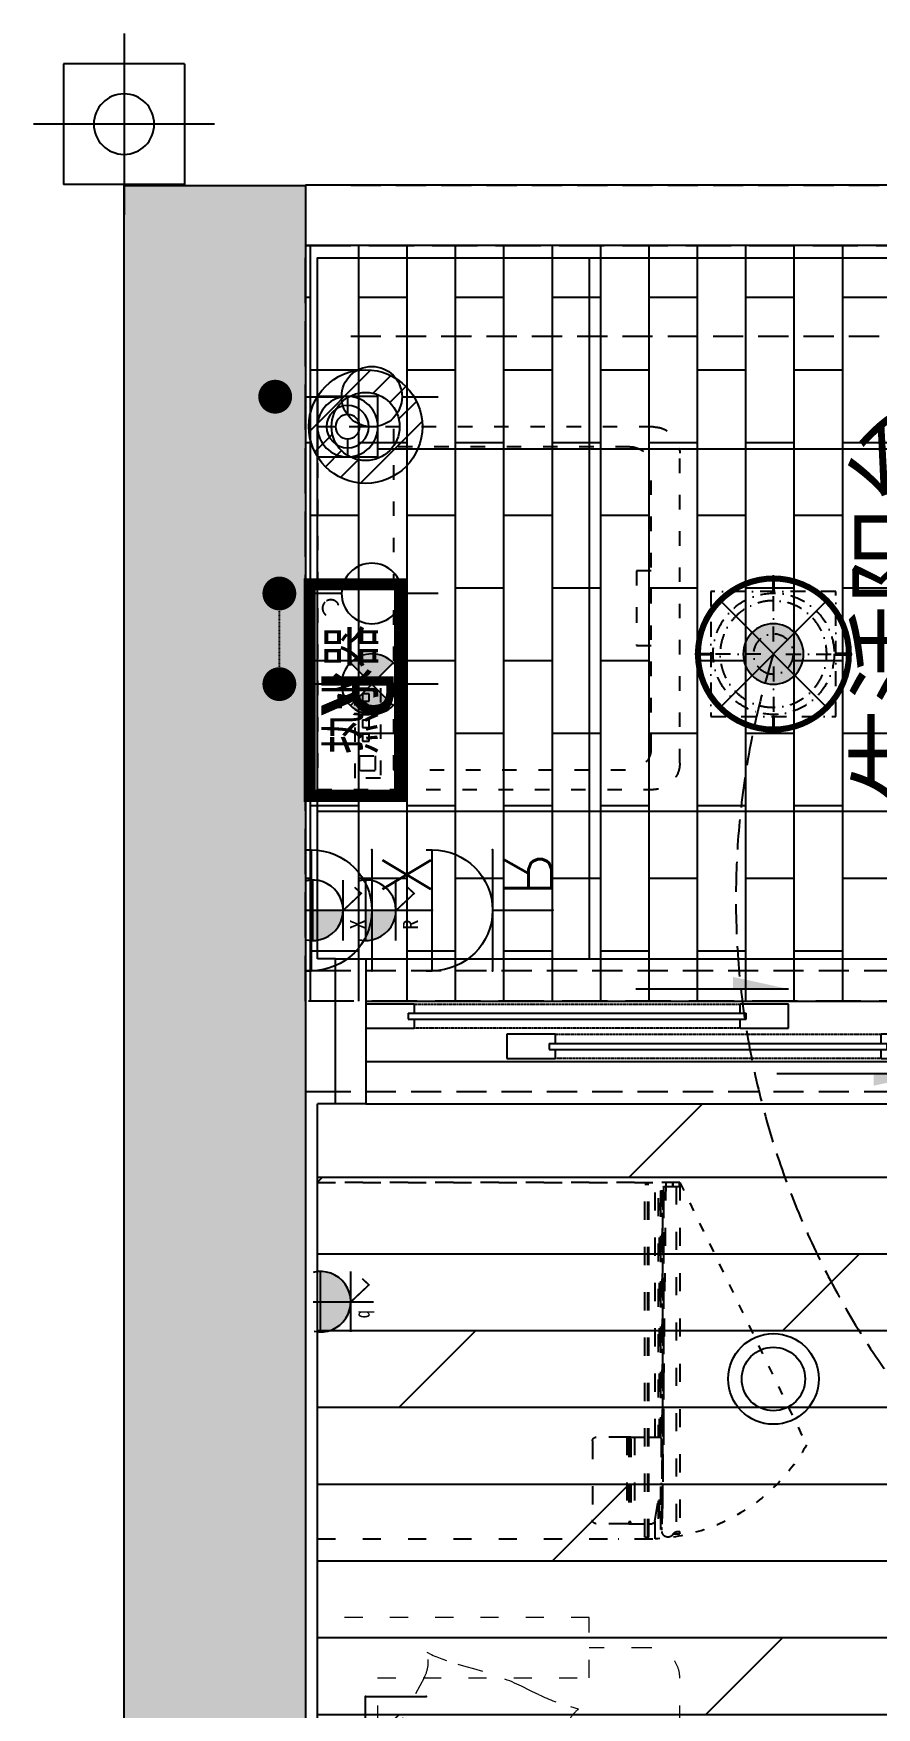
# Model space of a CAD drawing. Header units: millimetres. Extents: x -94739 to 67223, y -48947 to 34737.
# Drawn here: x -54954 to -53558, y -37043 to -34273 of the extents above; entities that cross this region are included whole.
import ezdxf
from ezdxf.enums import TextEntityAlignment as Align

# ---------------------------------------------------------------- set-up
doc = ezdxf.new("R2010")
doc.units = ezdxf.units.MM
for name, pattern in [('01-02深化底图图纸$0$DASH', [0.35, 0.25, -0.1]), ('ACAD_ISO03W100', [30, 12, -18]), ('CENTER', [2, 1.25, -0.25, 0.25, -0.25]), ('DASH', [0.35, 0.25, -0.1]), ('DASHDOT', [1, 0.5, -0.25, 0, -0.25]), ('HIDDEN2', [0.1875, 0.125, -0.0625])]:
    doc.linetypes.add(name, pattern=pattern)
doc.layers.add('00', color=50, linetype='Continuous', lineweight=30)
doc.layers.add('DS-楼梯', color=14, linetype='Continuous', lineweight=0)
for name, color, linetype in [('00-PD-给水管', 140, '直供给水管'), ('01-02深化底图图纸$0$热水器', 5, 'Continuous'), ('1.一次机电点位', 7, 'Continuous'), ('2.一次给排水', 7, 'Continuous'), ('BS-固定家具（不落地到顶）', 42, 'Continuous'), ('BS-墙', 160, 'Continuous'), ('BS-完成面', 12, 'Continuous'), ('BS-柱', 200, 'Continuous'), ('BS-梁', 12, 'Continuous'), ('BS-窗', 12, 'Continuous'), ('BS-门套', 60, 'Continuous'), ('D-地漏', 32, 'Continuous'), ('D-地漏图层', 8, 'Continuous'), ('DS-备用', 251, 'Continuous'), ('EM-开关', 4, 'Continuous'), ('EM-插座', 4, 'Continuous'), ('EM-电器', 4, 'Continuous'), ('EM-给排水', 7, 'Continuous'), ('EQUIP-插座', 190, 'Continuous'), ('EQUIP-照明', 190, 'Continuous'), ('EQUIP-通讯', 190, 'Continuous'), ('FC-通用', 32, 'Continuous'), ('FF-活动物品', 51, 'Continuous'), ('FF-灯具', 2, 'DASHDOT'), ('FF-门', 60, 'Continuous'), ('L-轮廓线', 41, 'Continuous'), ('S_WSUP_COOL_PIPE（给水管）', 140, '直供给水管'), ('S_WSUP_HOT_PIPE（热水供水管）', 20, '热水供水管'), ('SH-文字', 50, 'Continuous'), ('W-F废水立管', 11, 'Continuous'), ('W-地漏', 1, 'Continuous'), ('W-墙体图层', 182, 'Continuous'), ('梁虚', 4, 'DASH')]:
    doc.layers.add(name, color=color, linetype=linetype)
doc.layers.add('定位框', color=8, linetype='Continuous', plot=False)
doc.styles.add('01-02深化底图图纸$0$-宋体', font='')
doc.styles.add('_TEL_DIM', font='txt_g.shx', dxfattribs={"width": 0.8, "height": 3.5, "bigfont": 'hztxt_g.shx'})
doc.styles.add('hz', font='romans.shx', dxfattribs={"width": 0.8, "bigfont": 'hztxt1.shx'})
doc.styles.get("Standard").update_dxf_attribs({"font": ''})
doc.styles.add('SYC-S', font='', dxfattribs={"width": 0.8})
doc.styles.add('新宋体-SYC', font='')
doc.styles.get('01-02深化底图图纸$0$-宋体').set_extended_font_data('SimSun')
doc.styles.get('Standard').set_extended_font_data('SimSun')
doc.styles.get('SYC-S').set_extended_font_data('SimSun')
doc.styles.get('新宋体-SYC').set_extended_font_data('NSimSun')
doc.linetypes.add('热水供水管', pattern='A,1.95,-0.15,["R",hz,S=0.1,R=0,X=-0.08,Y=-0.05],-0.1', length=2.2)
doc.linetypes.add('直供给水管', pattern='A,1.95,-0.15,["J",hz,S=0.13,R=0,X=-0.08,Y=-0.06],-0.1', length=2.2)

# ---------------------------------------------------------------- blocks, each defined once
blk = doc.blocks.new('2~5cengzhurrrzi')
at = {"layer": 'BS-柱'}
blk.add_hatch(color=251, dxfattribs=at).paths.add_polyline_path([(359909.3, 160811), (359609.3, 160811), (357010, 160811), (357010, 160511), (359909.3, 160511)])
blk.add_lwpolyline([(359909.3, 160811), (359909.3, 160511), (357010, 160511), (357010, 160811)], close=True, dxfattribs=at)
blk = doc.blocks.new('20220225.14202827')
at = {"layer": '梁虚', "color": 1, "linetype": 'HIDDEN2', "ltscale": 400}
for p, q in [((33650.3, 13050.1), (33650.3, 15750.1)), ((33900.3, 13050.1), (33900.3, 15750.1))]:
    blk.add_line(p, q, dxfattribs=at)
for points in [[(32400.4, 12425.1), (32400.4, 15800.1)], [(32600.4, 12425.1), (32600.4, 15800.1)]]:
    blk.add_lwpolyline(points, dxfattribs=at)
blk = doc.blocks.new('海龙_08222921')
at = {"layer": 'DS-备用'}
h = blk.add_hatch(dxfattribs=at)
h.set_pattern_fill('AR-BRSTD', color=252, scale=100)
h.set_pattern_definition([(0, (-667644.96, -680053.89), (0, 80.138549), []), (90, (-667644.96, -680053.89), (-120.1928, 80.138549), [80.13855, -80.13854])])
h.paths.add_polyline_path([(-175, 137.7), (1075, 137.7), (1075, 1687.6), (-175, 1687.6)])
h = blk.add_hatch(dxfattribs=at)
h.set_pattern_fill('CROSS', color=256, scale=30, angle=90, style=0)
h.set_pattern_definition([(90, (-34864.68, 8365.14), (-190.5, 190.5), [95.25, -285.75]), (180, (-34817.06, 8412.77), (-190.5, -190.5), [95.25, -285.75])])
h.paths.add_polyline_path([(-375, 62.4), (-1075, 62.4), (-1075, -1687.6), (-624.9, -1687.4), (-625.2, -1212.4), (375, -1212.6), (374.9, -37.4), (-374.9, -37.4)])
h = blk.add_hatch(dxfattribs=at)
h.set_pattern_fill('AR-HBONE', color=256, scale=2.5, angle=180, style=0)
h.set_pattern_definition([(225, (-34864.68, 8365.14), (-4e-14, -359.2102), [762, -254]), (315, (-35044.29, 8185.54), (-8e-14, -359.2102), [762, -254])])
h.paths.add_polyline_path([(374.9, -1212.4), (374.9, -37.4), (975, -37.4), (975, -1687.4), (-625, -1687.4), (-625, -1212.4)])
at = {"layer": 'DS-备用', "color": 1, "linetype": 'DASH', "ltscale": 300}
for points in [[(-175, 1687.6), (1075, 1687.6), (1075, 137.6), (-175, 137.6)], [(-375, 62.4), (-1075, 62.4), (-1075, -1687.6), (-624.9, -1687.4), (-625.2, -1212.4), (375, -1212.6), (374.9, -37.4), (-374.9, -37.4)]]:
    blk.add_lwpolyline(points, close=True, dxfattribs=at)
blk.add_lwpolyline([(374.9, -1212.4), (374.9, -37.4), (975, -37.4), (975, -1687.4), (-625, -1687.4), (-625, -1212.4), (374.9, -1212.4)], dxfattribs=at)
blk = doc.blocks.new('防水防尘灯')
at = {"layer": 'EQUIP-照明', "ltscale": 0.05}
h = blk.add_hatch(color=112, dxfattribs=at)
h.dxf.hatch_style = 1
edge = h.paths.add_edge_path()
edge.add_arc((0, 0), 50, 0, 360)
at = {"layer": 'EQUIP-照明', "color": 112, "ltscale": 0.05}
for p, q in [((-88.4, 88.4), (88.4, -88.4)), ((88.4, 88.4), (-88.4, -88.4))]:
    blk.add_line(p, q, dxfattribs=at)
at = {"layer": 'EQUIP-照明', "color": 112, "ltscale": 0.05, "const_width": 10}
blk.add_lwpolyline([(-125, 0, 1), (125, 0, 1), (-125, 0, 0.911406)], format="xyb", dxfattribs=at)
at = {"layer": 'EQUIP-照明', "color": 112, "ltscale": 0.05}
for radius in [125, 50]:
    blk.add_circle((0, 0), radius, dxfattribs=at)
for p in [(0, 125), (-125, 0), (125, 0), (0, -125)]:
    blk.add_point(p, dxfattribs=at)
at = {"layer": 'EQUIP-照明', "color": 112, "ltscale": 0.05, "style": '_TEL_DIM', "flags": 1}
blk.add_attdef('A', text='', height=0.005, dxfattribs=at).set_placement((0, 0), align=Align.MIDDLE_CENTER)
blk = doc.blocks.new('$equip$00001802')
for p, q in [((-0.5, 0.499), (-0.5, 0.999)), ((0.5, 0.999), (0.5, 0.499)), ((0.5, 0.499), (-0.5, 0.499)), ((0, 0.5), (0, 0))]:
    blk.add_line(p, q)
for p in [(-0.5, 0.999), (0.5, 0.999), (-0.5, 0.499), (0.5, 0.499), (0, 0)]:
    blk.add_point(p)
at = {"color": 7, "style": '_TEL_DIM'}
blk.add_attdef('$TEXT$', text='', height=0.4, dxfattribs=at).set_placement((0, 0.999), align=Align.MIDDLE_CENTER)
at = {"color": 7, "style": '_TEL_DIM', "flags": 1}
blk.add_attdef('A', text='', height=0.00002, dxfattribs=at).set_placement((0, 0), align=Align.MIDDLE_CENTER)
blk = doc.blocks.new('$equip$00001765')
for p, q in [((0, 0.55), (0, 1.05)), ((0.5, 0.55), (-0.5, 0.55)), ((-0.5, 0.05), (0.5, 0.05)), ((-0.5, 0), (-0.5, 0.05)), ((0.5, 0), (0.5, 0.05))]:
    blk.add_line(p, q)
blk.add_arc((0, 0.05), 0.5, 0, 180)
for p in [(0, 1.05), (-0.5, 0.55), (0.5, 0.55), (0, 0.05)]:
    blk.add_point(p)
at = {"color": 7, "style": '_TEL_DIM'}
blk.add_attdef('$TEXT$', text='', height=0.4, dxfattribs=at).set_placement((0.295, 0.837), align=Align.MIDDLE_CENTER)
at = {"color": 7, "style": '_TEL_DIM', "flags": 1}
blk.add_attdef('A', text='', height=0.00002, dxfattribs=at).set_placement((0, 0), align=Align.MIDDLE_CENTER)
blk = doc.blocks.new('$equip$00001186')
at = {"color": 3}
for radius in [0.5, 0.35]:
    blk.add_circle((0, 0), radius, dxfattribs=at)
at = {"color": 3, "flags": 9}
blk.add_attdef('A', (0, 0), '', height=0.00002, dxfattribs=at)
blk = doc.blocks.new('海龙_08222659')
at = {"layer": '01-02深化底图图纸$0$热水器', "linetype": '01-02深化底图图纸$0$DASH', "ltscale": 2, "const_width": 20}
blk.add_lwpolyline([(2280.2, 1690.9), (2630.2, 1690.9), (2630.2, 1540.9), (2280.2, 1540.9)], close=True, dxfattribs=at)
at = {"layer": 'EQUIP-插座'}
ref = blk.add_blockref('$equip$00001765', (2090.8, 1697.8), dxfattribs=dict(at, xscale=-200, yscale=200, zscale=200, rotation=180))
ref.add_attrib('$TEXT$', 'X', dxfattribs={"layer": '0', "color": 7, "height": 80, "rotation": 180, "style": '_TEL_DIM', "text_generation_flag": 2}).set_placement((2149.8, 1530.3), align=Align.MIDDLE_CENTER)
ref = blk.add_blockref('$equip$00001765', (2090.8, 1497.8), dxfattribs=dict(at, xscale=-200, yscale=200, zscale=200, rotation=180))
ref.add_attrib('$TEXT$', 'R', dxfattribs={"layer": '0', "color": 7, "height": 80, "rotation": 180, "style": '_TEL_DIM', "text_generation_flag": 2}).set_placement((2149.8, 1330.3), align=Align.MIDDLE_CENTER)
at = {"layer": 'EQUIP-照明', "xscale": -1, "rotation": 180}
blk.add_blockref('防水防尘灯', (2514.8, 922.8), dxfattribs=at)
at = {"layer": 'EQUIP-照明', "ltscale": 0.05, "xscale": 150, "yscale": 150, "zscale": 150}
blk.add_blockref('$equip$00001186', (1315.3, 922.8), dxfattribs=at)
at = {"layer": 'EQUIP-通讯'}
ref = blk.add_blockref('$equip$00001802', (689.8, 1697.8), dxfattribs=dict(at, xscale=200, yscale=200, zscale=200, rotation=180))
ref.add_attrib('$TEXT$', 'TV', dxfattribs={"layer": '0', "color": 7, "height": 80, "rotation": 270, "style": '_TEL_DIM', "text_generation_flag": 2}).set_placement((689.8, 1498), align=Align.MIDDLE_CENTER)
at = {"layer": '01-02深化底图图纸$0$热水器', "linetype": '01-02深化底图图纸$0$DASH', "ltscale": 0.7, "style": '01-02深化底图图纸$0$-宋体'}
blk.add_text('R', height=120, rotation=180, dxfattribs=at).set_placement((2489.3, 1671.4))
blk = doc.blocks.new('A$C6cfc6835')
at = {"color": 5, "linetype": 'ByBlock'}
blk.add_blockref('海龙_08222659', (2184.4, -1997.8), dxfattribs=at)
blk = doc.blocks.new('A$C160D6017')
at = {"color": 253, "linetype": 'DASH', "ltscale": 0.1}
blk.add_line((0, 75), (0, -75), dxfattribs=at)
at = {"layer": 'S_WSUP_COOL_PIPE（给水管）', "ltscale": 0.5, "const_width": 28}
blk.add_lwpolyline([(-14, -75, 1), (14, -75, 1)], format="xyb", close=True, dxfattribs=at)
at = {"layer": 'S_WSUP_HOT_PIPE（热水供水管）', "ltscale": 0.5, "const_width": 28}
blk.add_lwpolyline([(-14, 75, 1), (14, 75, 1)], format="xyb", close=True, dxfattribs=at)
blk = doc.blocks.new('海龙_08221801')
at = {"layer": '00-PD-给水管', "ltscale": 0.5, "const_width": 28}
blk.add_lwpolyline([(2938.3, 1751.5, 1), (2938.3, 1723.5, 1)], format="xyb", close=True, dxfattribs=at)
at = {"layer": '00-PD-给水管', "xscale": -1, "rotation": 90}
blk.add_blockref('A$C160D6017', (2537.7, 1730.6), dxfattribs=at)
blk = doc.blocks.new('A$C95dd1331')
at = {"layer": '00', "color": 6, "ltscale": 0.5}
blk.add_blockref('海龙_08221801', (2186.7, -1987.5), dxfattribs=at)
blk = doc.blocks.new('立管100')
at = {"lineweight": 25}
blk.add_circle((0, 0), 50, dxfattribs=at)
at = {"layer": '定位框', "color": 252}
for p, q in [((0, -150), (0, 150)), ((-100, -100), (-100, 100)), ((-100, 100), (100, 100)), ((100, -100), (100, 100)), ((-150, 0), (150, 0)), ((-100, -100), (100, -100))]:
    blk.add_line(p, q, dxfattribs=at)
blk = doc.blocks.new('$TwtSys$00000543')
for p, q in [((-93.6, -8.5), (8.5, 93.6)), ((12.5, 55), (41.7, 84.2)), ((39.9, 39.9), (66.5, 66.5)), ((55, 12.5), (84.2, 41.7)), ((-8.5, -93.6), (93.6, 8.5)), ((-84.2, -41.7), (-55, -12.5)), ((-66.5, -66.5), (-39.9, -39.9)), ((-41.7, -84.2), (-12.5, -55))]:
    blk.add_line(p, q)
for radius in [94, 56.4]:
    blk.add_circle((0, 0), radius)
blk = doc.blocks.new('A$Cf5d18752')
at = {"layer": 'W-F废水立管', "xscale": -1}
blk.add_blockref('立管100', (5576, 0.3), dxfattribs=at)
at = {"layer": 'W-地漏', "rotation": 270}
blk.add_blockref('$TwtSys$00000543', (5075.6, -399.7), dxfattribs=at)
blk = doc.blocks.new('带开关防溅五孔插座')
at = {"linetype": 'ByBlock'}
blk.add_hatch(color=251, dxfattribs=at).paths.add_polyline_path([(50, 0), (-50, 0, -0.412679), (-0.3, 50), (0, 50), (0, 50, 0.414228), (-50, 0), (0, 0), (0, 50), (-0.3, 50, -0.41578)])
for p, q in [((0, -12.5), (0, 87.5)), ((50, 50), (-50, 50)), ((50, 0), (-50, 0))]:
    blk.add_line(p, q, dxfattribs=at)
at = {"linetype": 'ByBlock', "const_width": 2.86}
blk.add_lwpolyline([(0.3, 50), (-27.9, 80), (-38.2, 68.9)], dxfattribs=at)
at = {"linetype": 'ByBlock'}
blk.add_arc((0, 0), 50, 347.9685, 194.4805, dxfattribs=at)
at = {"color": 50, "style": 'SYC-S'}
blk.add_attdef('插座名称', text='', height=25, dxfattribs=at).set_placement((13.9, 75), align=Align.MIDDLE_LEFT)
blk = doc.blocks.new('1254DSGFASFDGFG')
at = {"ltscale": 50}
for points in [[(-1.1, 127.1), (1.1, 127.1), (1.1, 103.4), (-1.1, 103.4)], [(-127.2, 1), (-127.2, -1.2), (-103.5, -1.2), (-103.5, 1)], [(127.2, -1.2), (127.2, 1), (103.5, 1), (103.5, -1.2)], [(-1.1, -127.3), (1.1, -127.3), (1.1, -103.6), (-1.1, -103.6)]]:
    blk.add_hatch(color=8, dxfattribs=at).paths.add_polyline_path(points)
at = {"color": 1, "ltscale": 50}
for p, q in [((0, 20.6), (0, 130.2)), ((-20.7, -0.1), (-130.3, -0.1)), ((0, -20.8), (0, -130.4)), ((20.7, -0.1), (130.3, -0.1))]:
    blk.add_line(p, q, dxfattribs=at)
at = {"color": 8, "ltscale": 50}
for points in [[(-1.1, 127.1), (1.1, 127.1), (1.1, 103.4), (-1.1, 103.4)], [(-127.2, 1), (-127.2, -1.2), (-103.5, -1.2), (-103.5, 1)], [(127.2, -1.2), (127.2, 1), (103.5, 1), (103.5, -1.2)], [(-1.1, -127.3), (1.1, -127.3), (1.1, -103.6), (-1.1, -103.6)]]:
    blk.add_lwpolyline(points, close=True, dxfattribs=at)
at = {"color": 1, "ltscale": 50}
blk.add_lwpolyline([(-103.4, -103.4), (103.6, -103.4), (103.4, 103.4), (-103.6, 103.4)], close=True, dxfattribs=at)
at = {"ltscale": 50}
blk.add_circle((0.3, -0.5), 100.3, dxfattribs=at)
at = {"color": 8, "ltscale": 50, "extrusion": (0, 0, -1)}
blk.add_ellipse((0, -0.1), major_axis=(-24.9, 21.8), ratio=1, start_param=1.570721349524407, end_param=7.853906656703993, dxfattribs=at)
blk.add_ellipse((0, -0.1), major_axis=(-24.9, 21.8), ratio=1, start_param=1.570721349524407, end_param=7.853906656703993, dxfattribs=at)
at = {"ltscale": 50}
blk.add_open_spline([(71.7, 51.3), (73.7, 48.5), (75.6, 45.6), (80, 37.6), (82.3, 32.3), (85.8, 21.4), (87, 15.7), (88.3, 4.3), (88.4, -1.5), (87.5, -12.9), (86.5, -18.6), (83.3, -29.7), (81.2, -35), (76, -45.3), (72.9, -50.2), (65.8, -59.2), (61.8, -63.3), (53.1, -70.8), (48.3, -74.1), (38.3, -79.8), (33, -82.1), (22.1, -85.7), (16.5, -87), (5.1, -88.4), (-0.7, -88.5), (-12.1, -87.7), (-17.8, -86.7), (-28.9, -83.7), (-34.3, -81.6), (-44.6, -76.5), (-49.5, -73.4), (-58.6, -66.3), (-62.8, -62.4), (-70.3, -53.7), (-73.7, -49), (-79.4, -39), (-81.8, -33.8), (-85.4, -22.9), (-86.7, -17.3), (-88.2, -5.9), (-88.4, -0.1), (-87.7, 11.4), (-86.8, 17.1), (-83.8, 28.2), (-81.8, 33.6), (-76.7, 43.9), (-73.7, 48.8), (-66.7, 58), (-62.8, 62.2), (-54.2, 69.8), (-49.5, 73.2), (-39.6, 79), (-34.3, 81.4), (-23.5, 85.2), (-17.9, 86.5), (-6.5, 88.1), (-0.7, 88.3), (10.8, 87.7), (16.5, 86.8), (27.6, 83.9), (33, 82), (43.4, 77), (48.3, 74), (57.5, 67.1), (61.8, 63.2), (67.8, 56.5), (69.8, 53.9), (71.7, 51.3)], degree=3, knots=[1.571175, 1.571175, 1.571175, 1.571175, 1.687306, 1.687306, 1.882658, 1.882658, 2.078011, 2.078011, 2.273364, 2.273364, 2.468717, 2.468717, 2.66407, 2.66407, 2.859423, 2.859423, 3.054776, 3.054776, 3.250129, 3.250129, 3.445482, 3.445482, 3.640835, 3.640835, 3.836188, 3.836188, 4.03154, 4.03154, 4.226893, 4.226893, 4.422246, 4.422246, 4.617599, 4.617599, 4.812952, 4.812952, 5.008305, 5.008305, 5.203658, 5.203658, 5.399011, 5.399011, 5.594364, 5.594364, 5.789717, 5.789717, 5.98507, 5.98507, 6.180422, 6.180422, 6.375775, 6.375775, 6.571128, 6.571128, 6.766481, 6.766481, 6.961834, 6.961834, 7.157187, 7.157187, 7.35254, 7.35254, 7.547893, 7.547893, 7.743246, 7.743246, 7.854361, 7.854361, 7.854361, 7.854361], dxfattribs=at)
blk = doc.blocks.new('1235wedfasdg')
at = {"color": 4, "linetype": 'ByBlock'}
for p, q in [((0, 1), (0, 2.2)), ((0, -2.2), (0, -1))]:
    blk.add_line(p, q, dxfattribs=at)
blk.add_circle((0, 0), 1, dxfattribs=at)
blk = doc.blocks.new('1235wefsadg')
at = {"linetype": 'ByBlock'}
h = blk.add_hatch(color=251, dxfattribs=at)
h.paths.add_polyline_path([(1, 0, 0.198912), (0.707, 0.707), (0, 0), (0.707, -0.707, 0.198912)])
h.paths.add_polyline_path([(-0.707, 0.707, 0.198912), (-1, 0, 0.198912), (-0.707, -0.707), (0, 0)])
at = {"color": 1, "linetype": 'ByBlock'}
for p, q in [((0, -2.2), (0, 2.2)), ((0.707, 0.707), (-0.707, -0.707)), ((-0.707, 0.707), (0.707, -0.707))]:
    blk.add_line(p, q, dxfattribs=at)
blk.add_circle((0, 0), 1, dxfattribs=at)
blk = doc.blocks.new('海龙_08227695')
at = {"layer": 'EM-给排水', "xscale": 50.00000002623226, "yscale": 50.00000002623226, "zscale": 50.00000002623226, "rotation": 270}
for name, p in [('1235wedfasdg', (0, 75)), ('1235wefsadg', (0, -75))]:
    blk.add_blockref(name, p, dxfattribs=at)
blk = doc.blocks.new('*U616')
at = {"linetype": 'ByBlock'}
h = blk.add_hatch(color=251, dxfattribs=at)
h.paths.add_polyline_path([(-1.1, 0), (50, 0, 0.412679), (0.3, 50), (-0.3, 50, 0.004019), (-1.1, 50)])
h.paths.add_polyline_path([(-1.1, 50, 0.407983), (-50, 0), (-1.1, 0)])
for p, q in [((0, -12.5), (0, 87.5)), ((50, 50), (-50, 50)), ((50, 0), (-50, 0))]:
    blk.add_line(p, q, dxfattribs=at)
at = {"linetype": 'ByBlock', "const_width": 2.86}
blk.add_lwpolyline([(0.3, 50), (-27.9, 80), (-38.2, 68.9)], dxfattribs=at)
at = {"linetype": 'ByBlock'}
blk.add_arc((0, 0), 50, 347.9685, 194.4805, dxfattribs=at)
at = {"color": 50, "insert": (13.9, 75), "char_height": 25, "attachment_point": 4, "style": 'SYC-S'}
blk.add_mtext_dynamic_manual_height_columns('b', width=65.363, gutter_width=11.5, heights=[0], dxfattribs=at)
blk = doc.blocks.new('*U622')
at = {"layer": 'BS-门套', "color": 252, "ltscale": 0.01}
for p, q in [((0, 70), (1400, 70)), ((0, -170), (1400, -170))]:
    blk.add_line(p, q, dxfattribs=at)
at = {"layer": 'BS-门套', "ltscale": 0.01}
for points in [[(-50, 70), (0, 70), (0, -170), (-50, -170)], [(1400, 70), (1450, 70), (1450, -170), (1400, -170)]]:
    blk.add_lwpolyline(points, close=True, dxfattribs=at)
at = {"layer": 'FF-门', "color": 251, "ltscale": 0.01}
for p, q in [((447, 20), (700, 20)), ((70, -20), (70, -30)), ((70, -20), (630, -20)), ((630, -30), (630, -20)), ((70, -30), (630, -30)), ((303.4, -70), (303.4, -80)), ((303.4, -70), (863.4, -70)), ((303.4, -80), (863.4, -80)), ((863.4, -80), (863.4, -70)), ((680.4, -120), (933.4, -120))]:
    blk.add_line(p, q, dxfattribs=at)
at = {"layer": 'FF-门', "color": 252, "ltscale": 0.01}
for p, q in [((0, 0), (1400, 0)), ((0, -100), (1400, -100))]:
    blk.add_line(p, q, dxfattribs=at)
at = {"layer": 'FF-门'}
for p, q in [((80, -5), (0, -5)), ((0, -5), (0, -45)), ((80, -5), (80, -20)), ((620, -20), (620, -5)), ((700, -5), (620, -5)), ((700, -45), (700, -5)), ((0, -45), (80, -45)), ((80, -30), (80, -45)), ((233.4, -55), (233.4, -95)), ((313.4, -55), (233.4, -55)), ((313.4, -55), (313.4, -70)), ((620, -45), (620, -30)), ((620, -45), (700, -45)), ((853.4, -70), (853.4, -55)), ((933.4, -55), (853.4, -55)), ((933.4, -95), (933.4, -55)), ((313.4, -80), (313.4, -95)), ((853.4, -95), (853.4, -80)), ((233.4, -95), (313.4, -95)), ((853.4, -95), (933.4, -95))]:
    blk.add_line(p, q, dxfattribs=at)
at = {"layer": 'FF-门', "linetype": 'CENTER'}
for p, q in [((80, -5), (620, -5)), ((620, -45), (80, -45)), ((313.4, -55), (853.4, -55)), ((853.4, -95), (313.4, -95))]:
    blk.add_line(p, q, dxfattribs=at)
at = {"layer": 'FF-门', "color": 251, "ltscale": 0.01}
for points in [[(700, 20), (607.8, 40), (607.8, 20)], [(933.4, -120), (841.2, -140), (841.2, -120)]]:
    blk.add_solid(points, dxfattribs=at)
blk = doc.blocks.new('A$C07614E81')
at = {"color": 0, "linetype": 'ByBlock', "ltscale": 2}
for p, q in [((-300, 0), (-300, -556.5)), ((300, 0), (-300, 0)), ((300, -556.5), (300, 0)), ((-281.2, -104.1), (-281.2, -62.3)), ((-281.2, -62.3), (-132.2, -62.3)), ((-268.9, -69.6), (-244.2, -69.6)), ((-268.9, -95.5), (-268.9, -69.6)), ((-244.2, -69.6), (-244.2, -95.5)), ((-220.1, -74.6), (-220.1, -85.7)), ((-208.2, -74.6), (-220.1, -74.6)), ((-208.2, -85.7), (-208.2, -74.6)), ((-197.1, -74.6), (-197.1, -85.7)), ((-185.3, -74.6), (-197.1, -74.6)), ((-185.3, -85.7), (-185.3, -74.6)), ((-175.8, -74.6), (-175.8, -85.7)), ((-163.9, -74.6), (-175.8, -74.6)), ((-163.9, -85.7), (-163.9, -74.6)), ((-153.6, -74.6), (-153.6, -85.7)), ((-141.8, -74.6), (-153.6, -74.6)), ((-141.8, -85.7), (-141.8, -74.6)), ((-132.2, -62.3), (-132.2, -104.1)), ((-132.2, -104.1), (-281.2, -104.1)), ((-244.2, -95.5), (-268.9, -95.5)), ((-220.1, -85.7), (-208.2, -85.7)), ((-197.1, -85.7), (-185.3, -85.7)), ((-175.8, -85.7), (-163.9, -85.7)), ((-153.6, -85.7), (-141.8, -85.7)), ((296.6, -125.8), (-297.3, -125.8)), ((-267.2, -125.8), (-267.2, -517.5)), ((267.2, -517.5), (267.2, -125.8)), ((-232.4, -552.3), (232.4, -552.3)), ((-61.8, -528.3), (-61.8, -552.3)), ((0, -528.3), (-61.8, -528.3)), ((61.8, -528.3), (0, -528.3)), ((61.8, -552.3), (61.8, -528.3)), ((-256.5, -600), (256.5, -600))]:
    blk.add_line(p, q, dxfattribs=at)
at = {"color": 0, "linetype": 'ByBlock', "ltscale": 2, "extrusion": (0, 0, -1)}
for centre, major_axis, start_param, end_param in [((0, -22.2), (9.86, 9.86), 1.570796326794896, 7.853981633974482), ((-232.4, -517.5), (-24.6, 24.6), 3.926991, 5.497787), ((232.4, -517.5), (24.6, 24.6), 0.785398, 2.356194), ((-256.5, -556.5), (-30.7, 30.7), 3.926991, 5.497787), ((256.5, -556.5), (30.7, 30.7), 0.785398, 2.356194)]:
    blk.add_ellipse(centre, major_axis=major_axis, ratio=1, start_param=start_param, end_param=end_param, dxfattribs=at)
blk = doc.blocks.new('1325rfgasdg')
at = {"layer": 'SH-文字', "linetype": 'ByBlock', "style": 'SYC-S'}
for tag, height, p in [('名称', 120, (0, 90)), ('空间英文', 100, (0, -90))]:
    blk.add_attdef(tag, text='', height=height, dxfattribs=at).set_placement(p, align=Align.MIDDLE)
blk = doc.blocks.new('12523TADGFDG')
at = {"layer": 'W-墙体图层', "color": 3, "ltscale": 200}
blk.add_lwpolyline([(-165, 0), (165, 0, 0.414214), (175, 10), (175, 140, 0.414214), (165, 150), (-165, 150, 0.414214), (-175, 140), (-175, 10, 0.414214)], format="xyb", close=True, dxfattribs=at)
at = {"color": 50, "ltscale": 200, "style": '新宋体-SYC', "width": 0.7}
blk.add_text('热水器', height=75, dxfattribs=at).set_placement((0, 75), align=Align.MIDDLE_CENTER)
blk = doc.blocks.new('A$C21C0253C')
at = {"layer": 'D-地漏', "color": 250, "linetype": 'ByBlock'}
for p, q in [((50, 100), (50, 70)), ((30, 50), (0, 50)), ((50, 30), (50, 0)), ((100, 50), (70, 50))]:
    blk.add_line(p, q, dxfattribs=at)
at = {"layer": 'D-地漏', "color": 1, "linetype": 'ByBlock'}
blk.add_lwpolyline([(0, 100), (100, 100), (100, 0), (0, 0)], close=True, dxfattribs=at)
at = {"layer": 'D-地漏', "color": 250, "linetype": 'ByBlock'}
for radius in [50, 35, 20]:
    blk.add_circle((50, 50), radius, dxfattribs=at)
blk = doc.blocks.new('A$C56FC30CD')
at = {"color": 0, "linetype": 'ByBlock', "ltscale": 2.5}
for p, q in [((-590, 0), (-590, -558.9)), ((0, 0), (-590, 0)), ((-590, 0), (-590, -558.9)), ((-590, -600), (-590, 0)), ((0, 0), (0, -558.9)), ((-168.5, -512.4), (-168.5, -461.6)), ((-162.1, -455.2), (-31.5, -455.2)), ((-25.1, -512.4), (-25.1, -461.6)), ((0, -497.9), (0, -498.8)), ((0, -497.9), (0, -497.9)), ((-168.5, -512.4), (-25.1, -512.4)), ((-168.5, -515.5), (-168.5, -512.4)), ((-168.5, -518.7), (-168.5, -515.5)), ((-168.5, -515.5), (-165.3, -515.5)), ((-168.5, -518.7), (-168.5, -525.1)), ((-165.3, -518.7), (-168.5, -518.7)), ((-168.5, -525.1), (-25.1, -525.1)), ((-168.5, -525.1), (-168.5, -542.2)), ((-165.3, -515.5), (-165.3, -518.7)), ((-165.3, -515.5), (-28.3, -515.5)), ((-165.3, -518.7), (-28.3, -518.7)), ((-28.3, -518.7), (-28.3, -515.5)), ((-28.3, -515.5), (-25.1, -515.5)), ((-25.1, -518.7), (-28.3, -518.7)), ((-25.1, -515.5), (-25.1, -512.4)), ((-25.1, -515.5), (-25.1, -518.7)), ((-25.1, -518.7), (-25.1, -525.1)), ((-25.1, -525.1), (-25.1, -542.2)), ((0, -498.8), (0, -498.8)), ((-3.1, -542.2), (-586.8, -542.2)), ((-586.8, -542.2), (-586.8, -547.1)), ((-3.1, -547.1), (-586.8, -547.1)), ((-586.8, -547.1), (-586.8, -548.6)), ((-3.1, -548.6), (-586.8, -548.6)), ((-168.5, -548.6), (-168.5, -565.8)), ((-25.1, -548.6), (-25.1, -553.5)), ((-3.1, -542.2), (-3.1, -547.1)), ((-3.1, -547.1), (-3.1, -548.6)), ((-168.5, -558.9), (-590, -558.9)), ((-590, -576.5), (-12.6, -570.6)), ((-583.2, -573.4), (-583.2, -588.3)), ((-583.2, -573.4), (-583.2, -588.3)), ((-155.8, -573.4), (-583.2, -573.4)), ((-582.8, -573), (-135, -573)), ((-577.2, -569.7), (-574.3, -569.7)), ((-576.3, -567.9), (-167.7, -567.9)), ((-575.9, -572.1), (-575.1, -572.1)), ((-575.8, -568.6), (-572.9, -570.9)), ((-166.8, -568.6), (-575.8, -568.6)), ((-94.4, -572.2), (-575.7, -572.2)), ((-24.7, -570.9), (-572.9, -570.9)), ((-34, -571.1), (-572.4, -571.1)), ((-59.4, -571.6), (-570.4, -571.6)), ((-34, -571.1), (-567, -571.1)), ((-563.8, -564.1), (-168.5, -564.1)), ((-562.9, -571.1), (-563.2, -571.6)), ((-563.1, -567.9), (-167.7, -567.9)), ((-168.5, -566.2), (-556.3, -566.2)), ((-165.3, -568.9), (-93, -568.9)), ((-29.4, -558.6), (-92.5, -568.9)), ((-16, -568.6), (-90.4, -568.6)), ((-86.5, -567.9), (-15.4, -567.9)), ((-86.5, -567.9), (-28.7, -567.9)), ((-35.4, -566.2), (-75.9, -566.2)), ((-63.2, -564.1), (-27.9, -564.1)), ((0, -558.9), (-31.5, -558.9)), ((-18.7, -570.8), (-16, -568.6)), ((-17.4, -569.7), (-14.5, -569.7)), ((-583.2, -588.3), (-590, -588.3)), ((-583, -588.6), (-590, -588.6)), ((-583.2, -588.8), (-590, -588.8)), ((-583.2, -599.6), (-590, -599.6)), ((-590, -600), (-12.4, -600)), ((-590, -600), (-582.8, -600)), ((-583, -588.6), (-583.2, -588.3)), ((-583.2, -588.3), (-583, -588.6)), ((-583.2, -588.8), (-583, -588.6)), ((-583, -588.6), (-583.2, -588.8)), ((-583.2, -588.8), (-583.2, -599.6)), ((-583.2, -588.8), (-583.2, -599.6)), ((-583.2, -593.6), (-12, -593.6)), ((-12.4, -596.7), (-12.4, -600)), ((-12.4, -599.6), (-8.5, -599.6)), ((-8.9, -600), (-12.4, -600)), ((-8.5, -588.9), (-8.5, -599.6)), ((-8.5, -588.9), (-8.5, -599.6))]:
    blk.add_line(p, q, dxfattribs=at)
at = {"color": 0, "linetype": 'ByBlock', "ltscale": 2.5, "flags": 128}
for points in [[(-575.7, -572.2), (-575.7, -572.2), (-575.7, -572.2)], [(-12, -593.6), (-12.3, -595.2), (-12.4, -596.7)]]:
    blk.add_lwpolyline(points, dxfattribs=at)
at = {"color": 0, "linetype": 'ByBlock', "ltscale": 2.5}
for centre, radius, start, end in [((-162.1, -461.6), 6.35, 90, 180), ((-31.5, -461.6), 6.35, 0, 90), ((-30.2, -553.5), 5.08, 279.3002, 0), ((-582.8, -573.4), 0.406, 90, 180), ((-582.8, -573.4), 0.406, 90, 180), ((-576.3, -569.3), 0.94, 50.8792, 89.9999), ((-570.4, -592.2), 20.6, 89.9981, 104.7806), ((-572.4, -570.2), 0.813, 230.8792, 269.9999), ((-165.3, -565.8), 3.18, 180, 270), ((-93, -565.8), 3.17, 270, 279.3002), ((-15.4, -569.3), 0.94, 89.9999, 129.1205), ((-12.4, -580.2), 9.53, 300.0029, 91.1173), ((-582.8, -599.6), 0.406, 180, 270), ((-582.8, -599.6), 0.406, 180, 270), ((-2.9, -596.7), 9.52, 120.0029, 161.5788), ((-8.9, -599.6), 0.406, 270, 0), ((-8.9, -599.6), 0.406, 270, 0)]:
    blk.add_arc(centre, radius, start, end, dxfattribs=at)
blk = doc.blocks.new('海龙_01037123')
at = {"layer": 'FF-活动物品', "color": 8, "linetype": 'ACAD_ISO03W100', "ltscale": 1.25}
blk.add_line((195.1, -295), (404.9, 139.4), dxfattribs=at)
blk.add_arc((138.9, -9.5), 304.8, 29.2297, 87.1717, dxfattribs=at)
at = {"layer": 'FF-活动物品', "color": 251, "linetype": 'ACAD_ISO03W100', "extrusion": (0, 0, -1), "xscale": -1, "rotation": 270}
blk.add_blockref('A$C56FC30CD', (404.9, 295), dxfattribs=at)
blk = doc.blocks.new('海龙_01027431rwerewrwe')
at = {"color": 0, "linetype": 'ByBlock', "lineweight": 15, "ltscale": 2.5}
blk.add_lwpolyline([(-512.7, -150), (-512.7, 200), (912.9, 200), (912.9, -150), (1012.9, -150), (1012.9, 300), (-612.7, 300), (-612.7, -150)], close=True, dxfattribs=at)
for points in [[(7.6, 242, -0.194111), (-31.9, 232.5), (-33.4, 232.7), (-118.9, 245.4), (-119.1, 245.4, 0.05793), (-337, 252.2), (-440.2, 243.4, -0.11878), (-480.8, 249.6), (-481.5, 249.9), (-480.7, 236.8, -0.042967), (-482, 179.7), (-483.4, 216.7), (-483.8, 213), (-485.5, 197.4, 0.041442), (-487.3, 129), (-486.4, 113.3), (-485.7, 100.2), (-485, 89.4, -0.033972), (-485.6, 42.1), (-486.4, 31.2), (-485.7, 31.5, -0.119234), (-444.8, 36.5), (-341.9, 24.3, 0.057926), (-124, 23.9), (-123.7, 23.9), (-37.9, 33.8, -0.166841), (1.6, 25.1), (3, 24.2), (2.2, 37.2, -0.042538), (3.5, 93.8), (4.9, 106.7), (5.3, 110.4), (7, 125.9, 0.041442), (8.8, 194.3), (7.9, 210), (7.2, 173.1), (6.4, 186.7, -0.036256), (7.2, 237.1), (7.6, 242)], [(475.7, 242, -0.194111), (436.2, 232.5), (434.7, 232.7), (349.2, 245.4), (349, 245.4, 0.05793), (131.1, 252.2), (27.9, 243.4, -0.11878), (-12.7, 249.7), (-13.4, 249.9), (-12.6, 236.9, -0.042967), (-13.9, 179.7), (-15.3, 216.7), (-15.7, 213), (-17.4, 197.4, 0.041442), (-19.2, 129), (-18.3, 113.3), (-17.6, 100.2), (-16.9, 89.4, -0.033972), (-17.5, 42.1), (-18.3, 31.3), (-17.6, 31.5, -0.119234), (23.3, 36.5), (126.2, 24.3, 0.057926), (344.1, 23.9), (344.4, 23.9), (430.2, 33.8, -0.166841), (469.7, 25.1), (471.1, 24.2), (470.3, 37.2, -0.042538), (471.6, 93.8), (473, 106.7), (473.4, 110.4), (475.1, 125.9, 0.041442), (476.9, 194.3), (476, 210), (475.3, 173.1), (474.5, 186.7, -0.036256), (475.3, 237.1), (475.7, 242)], [(954.9, 118.6, -0.194111), (914.4, 122.8), (913, 123.5), (836.6, 163.9), (836.5, 164, 0.074882), (670.3, 192.9), (570.1, 218.9, -0.11878), (533.9, 238.3), (533.3, 238.8), (529.7, 226.2, -0.042967), (509.4, 172.7), (503.8, 210.9), (502.2, 207.6), (495.4, 193.5, 0.041442), (471, 129.6), (466.6, 114.5), (462.9, 101.8), (459.9, 91.4, -0.033972), (443.7, 47), (439.3, 37.1), (440.1, 37.1, -0.119234), (480.3, 28.1), (573.3, -17.6, 0.057926), (778.7, -90.4), (778.9, -90.5), (826.1, -109.8, -0.166841), (860.3, -131), (861.4, -132.3), (865, -119.8, -0.042538), (885.1, -66.9), (890.7, -55.2), (892.3, -51.9), (899.1, -37.8, 0.041442), (923.5, 26.1), (927.9, 41.2), (931.5, 53.8), (935.3, 66.9, -0.036256), (952.8, 114.2), (954.9, 118.6)], [(-562.7, -150), (-562.7, -250, 0.414214), (-512.7, -300), (912.9, -300, 0.414214), (962.9, -250), (962.9, -150)]]:
    blk.add_lwpolyline(points, format="xyb", dxfattribs=at)
blk = doc.blocks.new('fegfer')
at = {"layer": 'FC-通用'}
h = blk.add_hatch(dxfattribs=at)
h.set_pattern_fill('DOLMIT', color=250, scale=20, angle=270)
h.set_pattern_definition([(270, (-84425.09, -33915.95), (127, -2e-14), []), (315, (-84425.1, -33915.95), (254, 254), [179.605, -359.21])])
h.paths.add_polyline_path([(-80855.1, -33855.9), (-82215.1, -33855.9), (-82905.1, -33855.9), (-83060.1, -33855.9), (-83060.1, -33870.9), (-83120.1, -33870.9), (-83120.1, -33855.9), (-84040.1, -33855.9), (-84040.1, -33870.9), (-84100.1, -33870.9), (-84100.1, -33855.9), (-84135.1, -33855.9), (-84135.1, -33916), (-84425.1, -33916), (-84425.1, -34265.9), (-84475, -34265.9), (-84475, -37215.8), (-84275.2, -37215.8), (-81050.1, -37215.8), (-81050.1, -35365.9), (-80940.1, -35365.9), (-80940.1, -35350.9), (-80880.1, -35350.9), (-80880.1, -35365.9), (-80280.1, -35365.9), (-80280.1, -35350.9), (-80220.1, -35350.9), (-80220.1, -35365.9), (-80200.1, -35365.9), (-80200.1, -35335.9), (-80200.1, -33885.9), (-80200.1, -33855.9)])
h.paths.add_polyline_path([(-84475, -37215.8), (-84475, -36515.8), (-84884.9, -36515.8), (-84884.9, -37215.8)])
h = blk.add_hatch(dxfattribs=at)
h.set_pattern_fill('_USER', color=251, scale=600, double=1, pattern_type=0)
h.set_pattern_definition([(0, (-79960.1, -35365.9), (0, 600), []), (90, (-79960.1, -35365.9), (-600, 4e-14), [])])
h.paths.add_polyline_path([(-78800.1, -33855.9), (-79029.7, -33855.9), (-79029.7, -33955.9), (-79129.7, -33955.9), (-79129.7, -33855.9), (-79960.1, -33855.9), (-79960.1, -33885.9), (-79960.1, -35335.9), (-79960.1, -35365.9), (-78800.1, -35365.9)])
at = {"layer": 'BS-墙'}
for points in [[(-80180.1, -33885.9), (-80180.1, -33835.9)], [(-79980.1, -33885.9), (-79980.1, -33835.9)]]:
    blk.add_lwpolyline(points, dxfattribs=at)
at = {"layer": 'BS-完成面'}
blk.add_line((-83080.1, -33855.9), (-80200.1, -33855.9), dxfattribs=at)
for points in [[(-80200.1, -33885.9), (-80200.1, -33855.9)], [(-79960.1, -33855.9), (-78800.1, -33855.9), (-78800.1, -35365.9), (-79960.1, -35365.9)], [(-79960.1, -33885.9), (-79960.1, -33855.9)]]:
    blk.add_lwpolyline(points, dxfattribs=at)
at = {"layer": 'BS-窗', "color": 251}
for points in [[(-78780.1, -35385.9), (-78780.1, -33835.9)], [(-78780.1, -35385.9), (-78780.1, -33835.9)], [(-78780.1, -35385.9), (-78780.1, -33835.9)], [(-78680.1, -35385.9), (-78680.1, -33835.9)], [(-78680.1, -35385.9), (-78680.1, -33835.9)], [(-78680.1, -35385.9), (-78680.1, -33835.9)]]:
    blk.add_lwpolyline(points, dxfattribs=at)
at = {"layer": 'DS-楼梯'}
blk.add_line((-82905.1, -33855.9), (-80855.1, -33855.9), dxfattribs=at)
at = {"layer": 'EM-开关', "linetype": 'DASH', "ltscale": 200}
blk.add_arc((-79860.7, -35904.1), 1355.1, 72.6166, 157.7447, dxfattribs=at)
at = {"layer": '1.一次机电点位'}
blk.add_blockref('A$C6cfc6835', (-84155.1, -33535.9), dxfattribs=at)
at = {"layer": '2.一次给排水'}
for name in ['A$Cf5d18752', 'A$C95dd1331']:
    blk.add_blockref(name, (-84155.1, -33535.9), dxfattribs=at)
at = {"layer": 'BS-固定家具（不落地到顶）', "xscale": -1, "rotation": 270}
blk.add_blockref('海龙_08227695', (-79430.7, -33945.9), dxfattribs=at)
at = {"layer": 'BS-墙', "xscale": -1, "rotation": 90}
blk.add_blockref('海龙_01037123', (-80625.1, -34260.9), dxfattribs=at)
at = {"layer": 'BS-柱', "color": 6}
blk.add_blockref('2~5cengzhurrrzi', (-438590.1, -194346.9), dxfattribs=at)
at = {"layer": 'BS-梁'}
blk.add_blockref('20220225.14202827', (-112580.7, -49636), dxfattribs=at)
at = {"layer": 'BS-门套', "ltscale": 30, "rotation": 270}
blk.add_blockref('*U622', (-80030.1, -33935.9), dxfattribs=at)
at = {"layer": 'D-地漏图层', "color": 250, "xscale": -1, "rotation": 180}
blk.add_blockref('A$C21C0253C', (-79129.7, -33855.9), dxfattribs=at)
at = {"layer": 'EM-插座'}
ref = blk.add_blockref('带开关防溅五孔插座', (-79879.9, -33848.4), dxfattribs=dict(at, rotation=179.9999999999999))
ref.add_attrib('插座名称', 'X', dxfattribs={"layer": '0', "color": 50, "height": 25, "style": 'SYC-S'}).set_placement((-79911.8, -33922.3), align=Align.MIDDLE_LEFT)
at = {"layer": 'EM-插座', "rotation": 180}
blk.add_blockref('*U616', (-80527.6, -33861.1), dxfattribs=at)
at = {"layer": 'EM-插座'}
ref = blk.add_blockref('带开关防溅五孔插座', (-79879.9, -33935.9), dxfattribs=dict(at, rotation=179.9999999999999))
ref.add_attrib('插座名称', 'R', dxfattribs={"layer": '0', "color": 50, "height": 25, "style": 'SYC-S'}).set_placement((-79912.1, -34009.8), align=Align.MIDDLE_LEFT)
at = {"layer": 'EM-电器'}
blk.add_blockref('12523TADGFDG', (-79514.9, -33985.9), dxfattribs=at)
at = {"layer": 'EM-给排水', "xscale": 50.00000002623226, "yscale": 50.00000002623226, "zscale": 50.00000002623226, "rotation": 180}
blk.add_blockref('1235wedfasdg', (-79030.1, -33945.9), dxfattribs=at)
at = {"layer": 'FF-活动物品', "color": 251, "linetype": 'ACAD_ISO03W100'}
blk.add_blockref('海龙_01027431rwerewrwe', (-82063, -34155.9), dxfattribs=at)
at = {"layer": 'FF-活动物品', "color": 251, "linetype": 'ACAD_ISO03W100', "extrusion": (0, 0, -1), "xscale": -1, "zscale": -1}
blk.add_blockref('A$C07614E81', (79380.1, -33855.9), dxfattribs=at)
at = {"layer": 'FF-灯具'}
blk.add_blockref('1254DSGFASFDGFG', (-79455.9, -34610.8), dxfattribs=at)
at = {"layer": 'L-轮廓线'}
blk.add_blockref('海龙_08222921', (-79855.1, -35523.5), dxfattribs=at)
at = {"layer": 'SH-文字'}
ref = blk.add_blockref('1325rfgasdg', (-79375.1, -34899.8), dxfattribs=dict(at, xscale=-1))
ref.add_attrib('空间英文', 'LIVING BALCONY', dxfattribs={"linetype": 'ByBlock', "height": 100, "style": 'SYC-S'}).set_placement((-79375.1, -34989.8), align=Align.MIDDLE)
ref.add_attrib('名称', '生活阳台', dxfattribs={"linetype": 'ByBlock', "height": 120, "style": 'SYC-S'}).set_placement((-79375.1, -34809.8), align=Align.MIDDLE)

msp = doc.modelspace()

# ---------------------------------------------------------------- block references
at = {"rotation": 90}
msp.add_blockref('fegfer', (-88340.1, 44156.4), dxfattribs=at)

doc.saveas('drawing.dxf')
